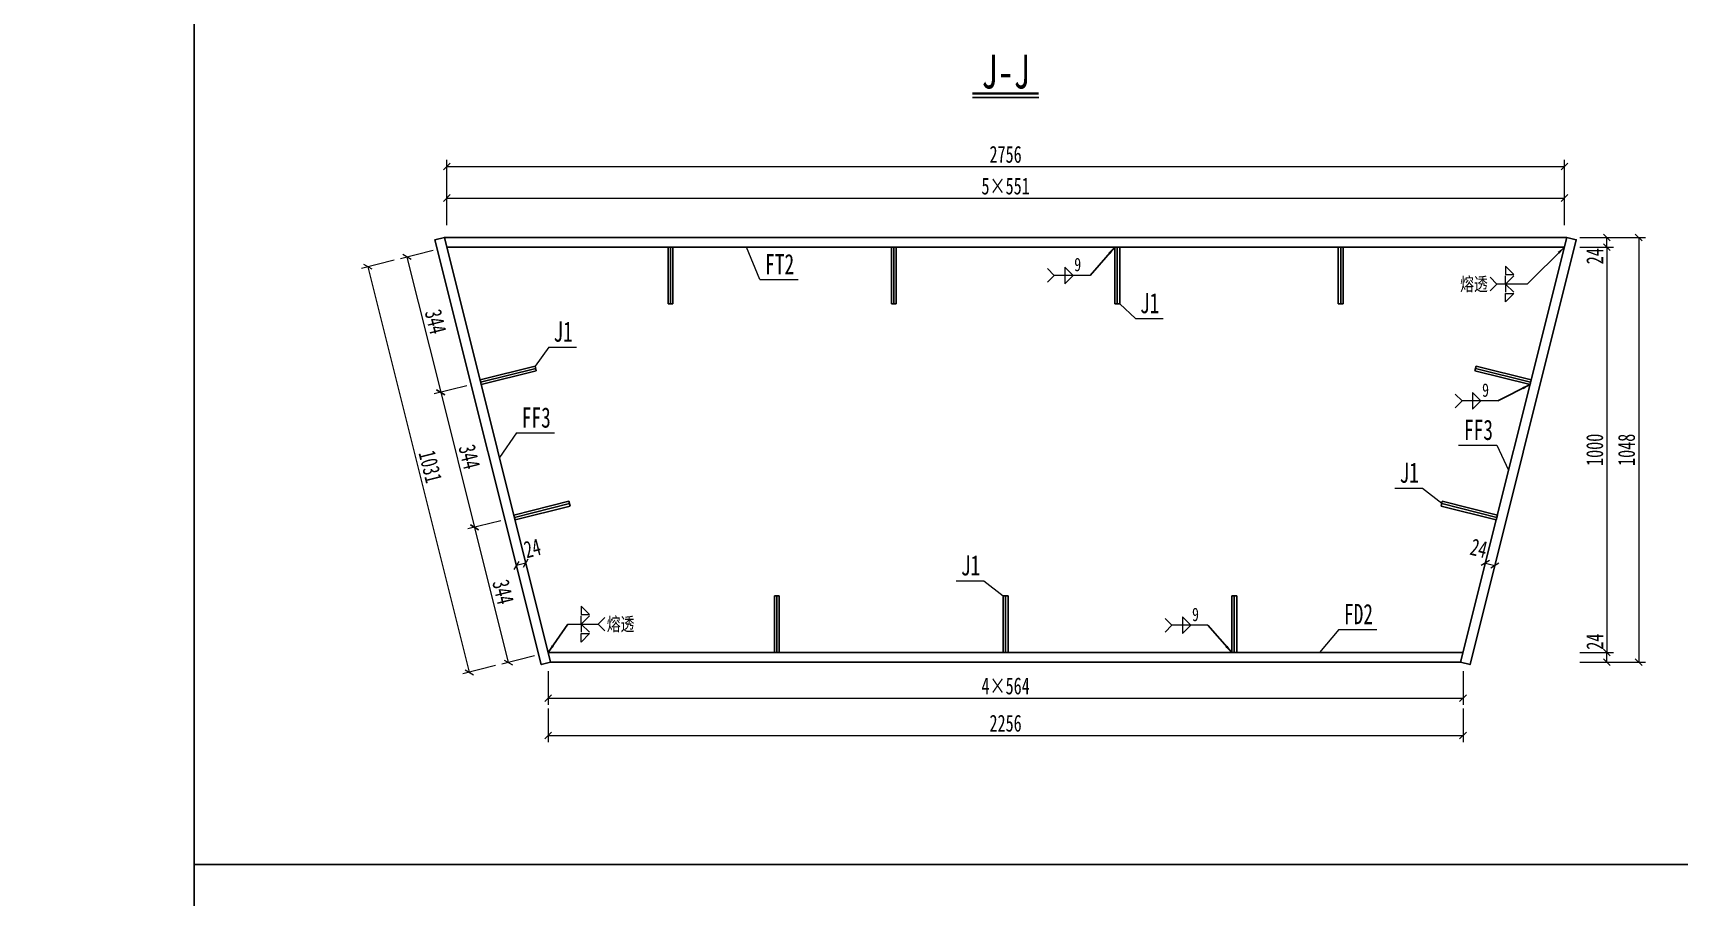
# Model space of a CAD drawing. Header units: millimetres. Extents: x -60009 to 63758, y -2164 to 95433.
# Drawn here: x 12369 to 16428, y 85640 to 87772 of the extents above; entities that cross this region are included whole.
import ezdxf
from ezdxf.enums import TextEntityAlignment as Align

# ---------------------------------------------------------------- set-up
doc = ezdxf.new("R2010")
doc.units = ezdxf.units.MM
doc.layers.get('Defpoints').update_dxf_attribs({"color": 8})
for name, color, linetype, lineweight in [('Dim', 4, 'Continuous', 15), ('文字', 7, 'Continuous', 15), ('标注线及字体', 2, 'Continuous', 15), ('细实线', 4, 'Continuous', 15), ('钢板粗线', 1, 'Continuous', 25)]:
    doc.layers.add(name, color=color, linetype=linetype, lineweight=lineweight)
doc.layers.add('Text', color=4, linetype='Continuous')
doc.styles.add('111', font='仿宋_GB2312.TTF', dxfattribs={"width": 0.7})
doc.styles.add('BM_Dim', font='仿宋_GB2312.TTF', dxfattribs={"width": 0.85})
doc.styles.add('SMEDI', font='仿宋_GB2312.TTF', dxfattribs={"width": 0.75})
doc.styles.get("Standard").update_dxf_attribs({"font": '仿宋_GB2312.TTF'})
doc.dimstyles.new('200', dxfattribs={"dimscale": 0, "dimtxt": 2.5, "dimasz": 1, "dimexe": 1, "dimexo": 1, "dimgap": 0.6, "dimtad": 1, "dimdec": 0, "dimdsep": 46, "dimtxsty": '111', "dimblk": 'OBLIQUE', "dimcen": 0, "dimclrd": 4, "dimclre": 4, "dimclrt": 4, "dimadec": 1, "dimazin": 2, "dimtfac": 1, "dimtdec": 0, "dimtix": 1, "dimtmove": 2, "dimatfit": 3, "dimfxl": 4, "dimfxlon": 1, "dimtolj": 1, "dimlwd": -1, "dimlwe": -1, "dimarcsym": 0})
doc.dimstyles.new('MSteel_1.0_1.0', dxfattribs={"dimtxt": 3, "dimasz": 1.2, "dimexe": 1, "dimexo": 1, "dimgap": 1, "dimtad": 3, "dimtoh": 1, "dimdec": 0, "dimzin": 0, "dimdsep": 46, "dimtxsty": 'Standard', "dimblk": 'ARCHTICK', "dimcen": 0.09, "dimclrd": 3, "dimclre": 3, "dimadec": 0, "dimazin": 0, "dimtfac": 1, "dimtdec": 4, "dimtofl": 0, "dimtmove": 0, "dimatfit": 3, "dimfxl": 1, "dimtolj": 1, "dimtzin": 0, "dimarcsym": 0})

# ---------------------------------------------------------------- blocks, each defined once
blk = doc.blocks.new('12-140加劲 无焊孔')
at = {"layer": 'Defpoints'}
blk.add_line((0, -140), (0, 0), dxfattribs=at)
at = {"layer": '钢板粗线'}
for p, q in [((-6, 0), (6, 0)), ((-6, -140), (-6, 0)), ((6, -140), (6, 0)), ((-6, -140), (6, -140))]:
    blk.add_line(p, q, dxfattribs=at)
blk = doc.blocks.new('_Oblique')
at = {"color": 0, "linetype": 'ByBlock', "lineweight": -2}
blk.add_line((-0.5, -0.5), (0.5, 0.5), dxfattribs=at)
blk = doc.blocks.new('*D572')
at = {"layer": 'Defpoints', "color": 0}
for p in [(16145.3, 87364.7), (13389.3, 87243.5), (16145.3, 87243.5)]:
    blk.add_point(p, dxfattribs=at)
at = {"layer": '细实线', "color": 4}
for p, q in [((13389.3, 87298), (13389.3, 87381.3)), ((13389.3, 87364.7), (16145.3, 87364.7)), ((16145.3, 87298), (16145.3, 87381.3))]:
    blk.add_line(p, q, dxfattribs=at)
at = {"layer": '细实线', "color": 4, "xscale": 16.66666666666666, "yscale": 16.66666666666666, "zscale": 16.66666666666666, "rotation": 180}
blk.add_blockref('_Oblique', (13389.3, 87364.7), dxfattribs=at)
at = {"layer": '细实线', "color": 4, "xscale": 16.66666666666666, "yscale": 16.66666666666666, "zscale": 16.66666666666666}
blk.add_blockref('_Oblique', (16145.3, 87364.7), dxfattribs=at)
at = {"layer": '细实线', "color": 4, "insert": (14767.3, 87394), "char_height": 41.67, "attachment_point": 5, "style": '111'}
blk.add_mtext('\\A1;5×551', dxfattribs=at)
blk = doc.blocks.new('*D573')
at = {"layer": 'Defpoints', "color": 0}
for p in [(16145.3, 87442.3), (13389.3, 87243.5), (16145.3, 87243.5)]:
    blk.add_point(p, dxfattribs=at)
at = {"layer": '细实线', "color": 4}
for p, q in [((13389.3, 87375.6), (13389.3, 87458.9)), ((16145.3, 87375.6), (16145.3, 87458.9)), ((13389.3, 87442.3), (16145.3, 87442.3))]:
    blk.add_line(p, q, dxfattribs=at)
at = {"layer": '细实线', "color": 4, "xscale": 16.66666666666666, "yscale": 16.66666666666666, "zscale": 16.66666666666666, "rotation": 180}
blk.add_blockref('_Oblique', (13389.3, 87442.3), dxfattribs=at)
at = {"layer": '细实线', "color": 4, "xscale": 16.66666666666666, "yscale": 16.66666666666666, "zscale": 16.66666666666666}
blk.add_blockref('_Oblique', (16145.3, 87442.3), dxfattribs=at)
at = {"layer": '细实线', "color": 4, "insert": (14767.3, 87472.1), "char_height": 41.67, "attachment_point": 5, "style": '111'}
blk.add_mtext('\\A1;2756', dxfattribs=at)
blk = doc.blocks.new('*D574')
at = {"layer": 'Defpoints', "color": 0}
for p in [(13389.3, 87243.5), (13374.3, 86885.6), (13472.6, 86910.2)]:
    blk.add_point(p, dxfattribs=at)
at = {"layer": '细实线', "color": 4}
for p, q in [((13355.6, 87235.1), (13274.8, 87214.9)), ((13290.9, 87218.9), (13374.3, 86885.6)), ((13439, 86901.7), (13358.1, 86881.5))]:
    blk.add_line(p, q, dxfattribs=at)
at = {"layer": '细实线', "color": 4, "xscale": 16.66666666666666, "yscale": 16.66666666666666, "zscale": 16.66666666666666}
for p, rotation in [((13290.9, 87218.9), 104.0362434679324), ((13374.3, 86885.6), 284.0362434679324)]:
    blk.add_blockref('_Oblique', p, dxfattribs=dict(at, rotation=rotation))
at = {"layer": '细实线', "color": 4, "insert": (13361.5, 87059.5), "char_height": 41.67, "attachment_point": 5, "rotation": 284.0362, "style": '111'}
blk.add_mtext('\\A1;344', dxfattribs=at)
blk = doc.blocks.new('*D575')
at = {"layer": 'Defpoints', "color": 0}
for p in [(13472.6, 86910.2), (13457.6, 86552.2), (13556, 86576.8)]:
    blk.add_point(p, dxfattribs=at)
at = {"layer": '细实线', "color": 4}
for p, q in [((13439, 86901.7), (13358.1, 86881.5)), ((13374.3, 86885.6), (13457.6, 86552.2)), ((13522.3, 86568.4), (13441.4, 86548.2))]:
    blk.add_line(p, q, dxfattribs=at)
at = {"layer": '细实线', "color": 4, "xscale": 16.66666666666666, "yscale": 16.66666666666666, "zscale": 16.66666666666666}
for p, rotation in [((13374.3, 86885.6), 104.0362434679335), ((13457.6, 86552.2), 284.0362434679336)]:
    blk.add_blockref('_Oblique', p, dxfattribs=dict(at, rotation=rotation))
at = {"layer": '细实线', "color": 4, "insert": (13444.9, 86726.1), "char_height": 41.67, "attachment_point": 5, "rotation": 284.0362, "style": '111'}
blk.add_mtext('\\A1;344', dxfattribs=at)
blk = doc.blocks.new('*D576')
at = {"layer": 'Defpoints', "color": 0}
for p in [(13556, 86576.8), (13639.3, 86243.5), (13540.9, 86218.9)]:
    blk.add_point(p, dxfattribs=at)
at = {"layer": '细实线', "color": 4}
for p, q in [((13522.3, 86568.4), (13441.4, 86548.2)), ((13457.6, 86552.2), (13540.9, 86218.9)), ((13605.6, 86235.1), (13524.8, 86214.9))]:
    blk.add_line(p, q, dxfattribs=at)
at = {"layer": '细实线', "color": 4, "xscale": 16.66666666666666, "yscale": 16.66666666666666, "zscale": 16.66666666666666}
for p, rotation in [((13457.6, 86552.2), 104.0362434679088), ((13540.9, 86218.9), 284.0362434679088)]:
    blk.add_blockref('_Oblique', p, dxfattribs=dict(at, rotation=rotation))
at = {"layer": '细实线', "color": 4, "insert": (13528.2, 86392.8), "char_height": 41.67, "attachment_point": 5, "rotation": 284.0362, "style": '111'}
blk.add_mtext('\\A1;344', dxfattribs=at)
blk = doc.blocks.new('*D577')
at = {"layer": 'Defpoints', "color": 0}
for p in [(13389.3, 87243.5), (13639.3, 86243.5), (13444.8, 86194.9)]:
    blk.add_point(p, dxfattribs=at)
at = {"layer": '细实线', "color": 4}
for p, q in [((13259.5, 87211.1), (13178.7, 87190.8)), ((13194.8, 87194.9), (13444.8, 86194.9)), ((13509.5, 86211.1), (13428.7, 86190.8))]:
    blk.add_line(p, q, dxfattribs=at)
at = {"layer": '细实线', "color": 4, "xscale": 16.66666666666666, "yscale": 16.66666666666666, "zscale": 16.66666666666666}
for p, rotation in [((13194.8, 87194.9), 104.0362434679265), ((13444.8, 86194.9), 284.0362434679265)]:
    blk.add_blockref('_Oblique', p, dxfattribs=dict(at, rotation=rotation))
at = {"layer": '细实线', "color": 4, "insert": (13348.8, 86702.1), "char_height": 41.67, "attachment_point": 5, "rotation": 284.0362, "style": '111'}
blk.add_mtext('\\A1;1031', dxfattribs=at)
blk = doc.blocks.new('*D578')
at = {"layer": 'Defpoints', "color": 0}
for p in [(13639.3, 86243.5), (15895.3, 86243.5), (15895.3, 86131.1)]:
    blk.add_point(p, dxfattribs=at)
at = {"layer": '细实线', "color": 4}
for p, q in [((13639.3, 86197.7), (13639.3, 86114.4)), ((15895.3, 86197.7), (15895.3, 86114.4)), ((13639.3, 86131.1), (15895.3, 86131.1))]:
    blk.add_line(p, q, dxfattribs=at)
at = {"layer": '细实线', "color": 4, "xscale": 16.66666666666666, "yscale": 16.66666666666666, "zscale": 16.66666666666666, "rotation": 180}
blk.add_blockref('_Oblique', (13639.3, 86131.1), dxfattribs=at)
at = {"layer": '细实线', "color": 4, "xscale": 16.66666666666666, "yscale": 16.66666666666666, "zscale": 16.66666666666666}
blk.add_blockref('_Oblique', (15895.3, 86131.1), dxfattribs=at)
at = {"layer": '细实线', "color": 4, "insert": (14767.3, 86160.9), "char_height": 41.67, "attachment_point": 5, "style": '111'}
blk.add_mtext('\\A1;4×564', dxfattribs=at)
blk = doc.blocks.new('*D579')
at = {"layer": 'Defpoints', "color": 0}
for p in [(13639.3, 86243.5), (15895.3, 86243.5), (15895.3, 86039.1)]:
    blk.add_point(p, dxfattribs=at)
at = {"layer": '细实线', "color": 4}
for p, q in [((13639.3, 86105.8), (13639.3, 86022.4)), ((15895.3, 86105.8), (15895.3, 86022.4)), ((13639.3, 86039.1), (15895.3, 86039.1))]:
    blk.add_line(p, q, dxfattribs=at)
at = {"layer": '细实线', "color": 4, "xscale": 16.66666666666666, "yscale": 16.66666666666666, "zscale": 16.66666666666666, "rotation": 180}
blk.add_blockref('_Oblique', (13639.3, 86039.1), dxfattribs=at)
at = {"layer": '细实线', "color": 4, "xscale": 16.66666666666666, "yscale": 16.66666666666666, "zscale": 16.66666666666666}
blk.add_blockref('_Oblique', (15895.3, 86039.1), dxfattribs=at)
at = {"layer": '细实线', "color": 4, "insert": (14767.3, 86068.9), "char_height": 41.67, "attachment_point": 5, "style": '111'}
blk.add_mtext('\\A1;2256', dxfattribs=at)
blk = doc.blocks.new('*D580')
at = {"layer": 'Defpoints', "color": 0}
for p in [(16101.5, 87243.5), (15857.7, 86243.5), (16250.1, 86243.5)]:
    blk.add_point(p, dxfattribs=at)
at = {"layer": '细实线', "color": 4}
for p, q in [((16183.4, 87243.5), (16266.7, 87243.5)), ((16250.1, 87243.5), (16250.1, 86243.5)), ((16183.4, 86243.5), (16266.7, 86243.5))]:
    blk.add_line(p, q, dxfattribs=at)
at = {"layer": '细实线', "color": 4, "xscale": 16.66666666666666, "yscale": 16.66666666666666, "zscale": 16.66666666666666}
for p, rotation in [((16250.1, 87243.5), 90), ((16250.1, 86243.5), 270)]:
    blk.add_blockref('_Oblique', p, dxfattribs=dict(at, rotation=rotation))
at = {"layer": '细实线', "color": 4, "insert": (16220.2, 86743.5), "char_height": 41.67, "attachment_point": 5, "rotation": 90, "style": '111'}
blk.add_mtext('\\A1;1000', dxfattribs=at)
blk = doc.blocks.new('*D581')
at = {"layer": 'Defpoints', "color": 0}
for p in [(16101.5, 87243.5), (16102, 87267.5), (16250.1, 87267.5)]:
    blk.add_point(p, dxfattribs=at)
at = {"layer": '细实线', "color": 4}
for p, q in [((16183.4, 87267.5), (16266.7, 87267.5)), ((16183.4, 87243.5), (16266.7, 87243.5)), ((16250.1, 87243.5), (16250.1, 87267.5))]:
    blk.add_line(p, q, dxfattribs=at)
at = {"layer": '细实线', "color": 4, "xscale": 16.66666666666666, "yscale": 16.66666666666666, "zscale": 16.66666666666666}
for p, rotation in [((16250.1, 87267.5), 90), ((16250.1, 87243.5), 270)]:
    blk.add_blockref('_Oblique', p, dxfattribs=dict(at, rotation=rotation))
at = {"layer": '细实线', "color": 4, "insert": (16220.2, 87221), "char_height": 41.67, "attachment_point": 5, "rotation": 90, "style": '111'}
blk.add_mtext('\\A1;24', dxfattribs=at)
blk = doc.blocks.new('*D582')
at = {"layer": 'Defpoints', "color": 0}
for p in [(15857.7, 86243.5), (16250.1, 86243.5), (15857, 86219.5)]:
    blk.add_point(p, dxfattribs=at)
at = {"layer": '细实线', "color": 4}
for p, q in [((16183.4, 86243.5), (16266.7, 86243.5)), ((16250.1, 86219.5), (16250.1, 86243.5)), ((16183.4, 86219.5), (16266.7, 86219.5))]:
    blk.add_line(p, q, dxfattribs=at)
at = {"layer": '细实线', "color": 4, "xscale": 16.66666666666666, "yscale": 16.66666666666666, "zscale": 16.66666666666666}
for p, rotation in [((16250.1, 86243.5), 90), ((16250.1, 86219.5), 270)]:
    blk.add_blockref('_Oblique', p, dxfattribs=dict(at, rotation=rotation))
at = {"layer": '细实线', "color": 4, "insert": (16220.2, 86270.3), "char_height": 41.67, "attachment_point": 5, "rotation": 90, "style": '111'}
blk.add_mtext('\\A1;24', dxfattribs=at)
blk = doc.blocks.new('*D583')
at = {"layer": 'Defpoints', "color": 0}
for p in [(16102, 87267.5), (15857, 86219.5), (16328.5, 86219.5)]:
    blk.add_point(p, dxfattribs=at)
at = {"layer": '细实线', "color": 4}
for p, q in [((16261.9, 87267.5), (16345.2, 87267.5)), ((16328.5, 87267.5), (16328.5, 86219.5)), ((16261.9, 86219.5), (16345.2, 86219.5))]:
    blk.add_line(p, q, dxfattribs=at)
at = {"layer": '细实线', "color": 4, "xscale": 16.66666666666666, "yscale": 16.66666666666666, "zscale": 16.66666666666666}
for p, rotation in [((16328.5, 87267.5), 90), ((16328.5, 86219.5), 270)]:
    blk.add_blockref('_Oblique', p, dxfattribs=dict(at, rotation=rotation))
at = {"layer": '细实线', "color": 4, "insert": (16298.7, 86743.5), "char_height": 41.67, "attachment_point": 5, "rotation": 90, "style": '111'}
blk.add_mtext('\\A1;1048', dxfattribs=at)
blk = doc.blocks.new('*D584')
at = {"layer": 'Defpoints', "color": 0}
for p in [(15973.7, 86458.3), (15939.8, 86421.6), (15963.1, 86415.8)]:
    blk.add_point(p, dxfattribs=at)
at = {"layer": '细实线', "color": 4}
for p, q in [((15943.9, 86437.8), (15954.5, 86480.3)), ((15967.2, 86432), (15977.8, 86474.5)), ((15950.5, 86464.2), (15973.7, 86458.3))]:
    blk.add_line(p, q, dxfattribs=at)
at = {"layer": '细实线', "color": 4, "xscale": 16.66666666666666, "yscale": 16.66666666666666, "zscale": 16.66666666666666}
for p, rotation in [((15950.5, 86464.2), 165.9637565320861), ((15973.7, 86458.3), 345.9637565320861)]:
    blk.add_blockref('_Oblique', p, dxfattribs=dict(at, rotation=rotation))
at = {"layer": '细实线', "color": 4, "insert": (15934.3, 86500.9), "char_height": 41.67, "attachment_point": 5, "rotation": 345.9638, "style": '111'}
blk.add_mtext('\\A1;24', dxfattribs=at)
blk = doc.blocks.new('_ArchTick')
at = {"color": 0, "linetype": 'ByBlock', "const_width": 0.15}
blk.add_lwpolyline([(-0.5, -0.5), (0.5, 0.5)], dxfattribs=at)
blk = doc.blocks.new('全融透2')
at = {"layer": 'Dim'}
blk.add_line((0, 0), (-4.48, 0), dxfattribs=at)
for points in [[(-3.23, 2.65), (-3.23, 1.41), (-2, 1.41)], [(-3.23, -2.65), (-3.23, -1.41), (-2, -1.41)]]:
    blk.add_lwpolyline(points, close=True, dxfattribs=at)
for points in [[(-5.48, 1), (-4.48, 0), (-5.48, -1)], [(-2, 1.21), (-3.23, 0), (-3.23, 1.21)], [(-2, -1.21), (-3.23, 0), (-3.23, -1.21)]]:
    blk.add_lwpolyline(points, dxfattribs=at)
at = {"layer": 'Text', "style": 'SMEDI', "width": 0.75}
blk.add_text('熔透', height=2, dxfattribs=at).set_placement((-9.92, 0), align=Align.MIDDLE_LEFT)
blk = doc.blocks.new('全融透1')
at = {"layer": 'Dim'}
blk.add_line((0, 0), (4.48, 0), dxfattribs=at)
for points in [[(2, 2.65), (2, 1.41), (3.23, 1.41)], [(2, -2.65), (2, -1.41), (3.23, -1.41)]]:
    blk.add_lwpolyline(points, close=True, dxfattribs=at)
for points in [[(3.23, 1.21), (2, 0), (2, 1.21)], [(3.23, -1.21), (2, 0), (2, -1.21)], [(5.48, 1), (4.48, 0), (5.48, -1)]]:
    blk.add_lwpolyline(points, dxfattribs=at)
at = {"layer": 'Text', "style": 'SMEDI', "width": 0.75}
blk.add_text('熔透', height=2, dxfattribs=at).set_placement((5.77, 0), align=Align.MIDDLE_LEFT)
blk = doc.blocks.new('角焊缝1')
at = {"layer": 'Dim'}
blk.add_line((-3101.17, 370.22), (-3106.48, 370.22), dxfattribs=at)
blk.add_lwpolyline([(-3107.48, 369.22), (-3106.48, 370.22), (-3107.48, 371.22)], dxfattribs=at)
blk.add_lwpolyline([(-3104.91, 371.45), (-3104.91, 368.99), (-3103.68, 370.22)], close=True, dxfattribs=at)
blk = doc.blocks.new('*D585')
at = {"layer": 'Defpoints', "color": 0}
for p in [(13560.8, 86458.3), (13571.5, 86415.8), (13594.8, 86421.6)]:
    blk.add_point(p, dxfattribs=at)
at = {"layer": '细实线', "color": 4}
for p, q in [((13567.4, 86432), (13556.8, 86474.5)), ((13590.7, 86437.8), (13580.1, 86480.3)), ((13584.1, 86464.2), (13560.8, 86458.3))]:
    blk.add_line(p, q, dxfattribs=at)
at = {"layer": '细实线', "color": 4, "xscale": 16.66666666666666, "yscale": 16.66666666666666, "zscale": 16.66666666666666}
for p, rotation in [((13584.1, 86464.2), 14.03624346791384), ((13560.8, 86458.3), 194.0362434679138)]:
    blk.add_blockref('_Oblique', p, dxfattribs=dict(at, rotation=rotation))
at = {"layer": '细实线', "color": 4, "insert": (13600.3, 86500.9), "char_height": 41.67, "attachment_point": 5, "rotation": 14.0362, "style": '111'}
blk.add_mtext('\\A1;24', dxfattribs=at)

msp = doc.modelspace()

# ---------------------------------------------------------------- linework, layer by layer
msp.add_line((14685.6, 87612.4), (14849, 87612.4))
at = {"const_width": 6}
msp.add_lwpolyline([(14685.6, 87622.4), (14849, 87622.4)], dxfattribs=at)
at = {"layer": 'Defpoints'}
for points in [[(-19316.8, 89984.2), (12766.5, 89984.2), (12766.5, 68667.5), (-19316.8, 68667.5)], [(12766.5, 89984.2), (19183.2, 89984.2), (19183.2, 85720.8), (12766.5, 85720.8)]]:
    msp.add_lwpolyline(points, close=True, dxfattribs=at)
at = {"layer": '细实线'}
for p, q in [((14161.3, 87163.4), (14128.3, 87243.5)), ((14161.3, 87163.4), (14255.4, 87163.4)), ((15087.3, 87067.4), (15048.8, 87103.5)), ((15087.3, 87067.4), (15155.7, 87067.4)), ((13640.8, 86997.1), (13607, 86949.9)), ((13640.8, 86997.1), (13709.1, 86997.1)), ((13561.1, 86785.1), (13519, 86724.6)), ((13561.1, 86785.1), (13655.2, 86785.1)), ((15884.6, 86754.7), (15978.7, 86754.7)), ((15978.7, 86754.7), (16007.7, 86693.2)), ((15727.4, 86649.1), (15795.7, 86649.1)), ((15795.7, 86649.1), (15843, 86612.2)), ((14645.7, 86420.4), (14714, 86420.4)), ((14714, 86420.4), (14761.3, 86383.5)), ((15588.7, 86300.3), (15541, 86243.5)), ((15588.7, 86300.3), (15682.8, 86300.3))]:
    msp.add_line(p, q, dxfattribs=at)
at = {"layer": '钢板粗线'}
for p, q in [((13383.3, 87267.5), (16151.3, 87267.5)), ((13389.3, 87243.5), (16145.3, 87243.5)), ((13639.3, 86243.5), (15895.3, 86243.5)), ((13645.3, 86219.5), (15889.3, 86219.5))]:
    msp.add_line(p, q, dxfattribs=at)
for points in [[(13645.3, 86219.5), (13622, 86213.7), (13360, 87261.7), (13383.3, 87267.5)], [(15889.3, 86219.5), (15912.6, 86213.7), (16174.6, 87261.7), (16151.3, 87267.5)]]:
    msp.add_lwpolyline(points, close=True, dxfattribs=at)

# ---------------------------------------------------------------- block references
at = {"layer": '细实线'}
for p in [(13940.8, 87243.5), (14491.8, 87243.5)]:
    msp.add_blockref('12-140加劲 无焊孔', p, dxfattribs=at)
at = {"layer": '细实线', "xscale": -1}
for p in [(15042.8, 87243.5), (15593.8, 87243.5)]:
    msp.add_blockref('12-140加劲 无焊孔', p, dxfattribs=at)
at = {"layer": '细实线', "xscale": 16.66666666666666, "yscale": 16.66666666666666, "zscale": 16.66666666666666}
for name, p in [('角焊缝1', (66661.8, 81003.5)), ('全融透2', (16053.6, 87152.5)), ('角焊缝1', (67667.6, 80693.7)), ('全融透1', (13687.6, 86313.6)), ('角焊缝1', (66952.3, 80140.3))]:
    msp.add_blockref(name, p, dxfattribs=at)
at = {"layer": '细实线', "rotation": 104.0362434679265}
for p in [(13472.6, 86910.2), (13556, 86576.8)]:
    msp.add_blockref('12-140加劲 无焊孔', p, dxfattribs=at)
at = {"layer": '细实线', "xscale": -1}
for p, rotation in [((16062, 86910.2), 255.9637565320735), ((15978.6, 86576.8), 255.9637565320735), ((14203.3, 86243.5), 180), ((14767.3, 86243.5), 180), ((15331.3, 86243.5), 180)]:
    msp.add_blockref('12-140加劲 无焊孔', p, dxfattribs=dict(at, rotation=rotation))

# ---------------------------------------------------------------- texts
at = {"layer": 'Text', "style": 'SMEDI', "width": 0.75}
for p in [(14936.6, 87200.7), (15942.4, 86890.9), (15227.1, 86337.5)]:
    msp.add_text('9', height=33.3, dxfattribs=at).set_placement(p, align=Align.MIDDLE_LEFT)
at = {"layer": '文字', "style": 'BM_Dim', "width": 0.7}
for s, p in [('FT2', (14210.1, 87161.6)), ('J1', (15122.5, 87065.5)), ('J1', (13676, 86995.2)), ('FF3', (13609.9, 86783.2)), ('FF3', (15933.5, 86752.8)), ('J1', (15762.6, 86647.2)), ('J1', (14680.9, 86418.6)), ('FD2', (15637.5, 86298.4))]:
    msp.add_text(s, height=50, dxfattribs=at).set_placement(p, align=Align.BOTTOM_CENTER)
at = {"layer": '标注线及字体', "style": '111', "width": 0.7}
msp.add_text('J-J', height=83.33, dxfattribs=at).set_placement((14767.3, 87675.8), align=Align.MIDDLE)

# ---------------------------------------------------------------- dimensions: what is measured, and where the dimension line sits
at = {"layer": '细实线'}
for base, p1, p2, override, picture, middle in [((16145.3, 87442.3), (13389.3, 87243.5), (16145.3, 87243.5), {"dimscale": 16.666667, "dimtxsty": '111'}, '*D573', (14767.3, 87472.1)), ((15895.3, 86039.1), (13639.3, 86243.5), (15895.3, 86243.5), {"dimscale": 16.666667, "dimblk": 'Oblique'}, '*D579', (14767.3, 86068.9))]:
    dim = msp.add_linear_dim(base=base, p1=p1, p2=p2, dimstyle='200', override=override, dxfattribs=at)
    dim.commit()
    dim.dimension.update_dxf_attribs({"geometry": picture, "text_midpoint": middle})
for base, p1, p2, text, override, picture, middle in [((16145.3, 87364.7), (13389.3, 87243.5), (16145.3, 87243.5), '5×551', {"dimscale": 16.666667, "dimtxsty": '111'}, '*D572', (14767.3, 87394)), ((15895.3, 86131.1), (13639.3, 86243.5), (15895.3, 86243.5), '4×564', {"dimscale": 16.666667, "dimtxsty": '111', "dimblk": 'Oblique'}, '*D578', (14767.3, 86160.9))]:
    dim = msp.add_linear_dim(base=base, p1=p1, p2=p2, text=text, dimstyle='200', override=override, dxfattribs=at)
    dim.commit()
    dim.dimension.update_dxf_attribs({"geometry": picture, "text_midpoint": middle})
for p1, p2, distance, picture, middle in [((13389.3, 87243.5), (13639.3, 86243.5), -200.4, '*D577', (13348.8, 86702.1)), ((13389.3, 87243.5), (13472.6, 86910.2), -101.4, '*D574', (13361.5, 87059.5)), ((13472.6, 86910.2), (13556, 86576.8), -101.4, '*D575', (13444.9, 86726.1)), ((13556, 86576.8), (13639.3, 86243.5), -101.4, '*D576', (13528.2, 86392.8))]:
    dim = msp.add_aligned_dim(p1=p1, p2=p2, distance=distance, dimstyle='200', override={"dimscale": 16.666667, "dimblk": 'Oblique'}, dxfattribs=at)
    dim.commit()
    dim.dimension.update_dxf_attribs({"geometry": picture, "text_midpoint": middle})
for base, p1, p2, picture, middle in [((16328.5, 86219.5), (16102, 87267.5), (15857, 86219.5), '*D583', (16298.7, 86743.5)), ((16250.1, 86243.5), (16101.5, 87243.5), (15857.7, 86243.5), '*D580', (16220.2, 86743.5))]:
    dim = msp.add_linear_dim(base=base, p1=p1, p2=p2, angle=90, dimstyle='200', override={"dimscale": 16.666667, "dimblk": 'Oblique'}, dxfattribs=at)
    dim.commit()
    dim.dimension.update_dxf_attribs({"geometry": picture, "text_midpoint": middle})
for base, p1, p2, angle, picture, middle, dimtype in [((16250.1, 87267.5), (16101.5, 87243.5), (16102, 87267.5), 90, '*D581', (16220.2, 87221), 160), ((13560.8, 86458.3), (13594.8, 86421.6), (13571.5, 86415.8), 194.0362, '*D585', (13600.3, 86500.9), 161), ((15973.7, 86458.3), (15939.8, 86421.6), (15963.1, 86415.8), 345.9638, '*D584', (15934.3, 86500.9), 161), ((16250.1, 86243.5), (15857, 86219.5), (15857.7, 86243.5), 90, '*D582', (16220.2, 86270.3), 160)]:
    dim = msp.add_linear_dim(base=base, p1=p1, p2=p2, angle=angle, dimstyle='200', override={"dimscale": 16.666667, "dimblk": 'Oblique'}, dxfattribs=at)
    dim.commit()
    dim.dimension.update_dxf_attribs({"geometry": picture, "text_midpoint": middle, "dimtype": dimtype})

# ---------------------------------------------------------------- leaders
at = {"layer": 'Dim'}
for points in [[(15036.9, 87243.5), (14975.6, 87173.9)], [(16145.3, 87243.5), (16053.6, 87152.5)], [(16060.6, 86904.4), (15981.4, 86864.1)], [(13639.4, 86243.5), (13687.6, 86313.6)], [(15325.4, 86243.5), (15266, 86310.7)]]:
    msp.add_leader(points, dimstyle='MSteel_1.0_1.0', override={"dimscale": 16.666667, "dimclrd": 256}, dxfattribs=at)

doc.saveas('drawing.dxf')
